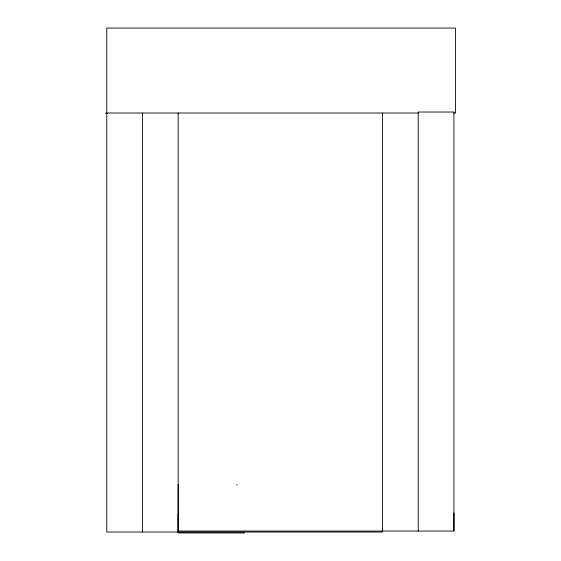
<?xml version="1.0" encoding="UTF-8"?>
<svg xmlns="http://www.w3.org/2000/svg" width="561" height="561" viewBox="0 0 561 561"><rect width="100%" height="100%" fill="white"/><g stroke="black" fill="none" stroke-linecap="round" stroke-linejoin="round"><path stroke-width="0.84" d="M178.216 513.813L178.167 532.031L178.216 484.466M178.167 531.05L453.933 531.05L453.982 512.824M105.517 113.364L107.27 113.35M106.779 113.013L418.758 113.013M453.73 113.013L455.483 113.013L455.483 28.05L106.779 28.05L106.779 532.031L382.546 532.031L382.546 113.013M244.743 532.95L178.167 532.95L178.167 113.013M453.933 531.05L453.933 112.025L418.24 112.025L418.24 531.05M236.98 484.466L236.98 485.09M142.473 113.013L142.473 532.031"/></g></svg>
